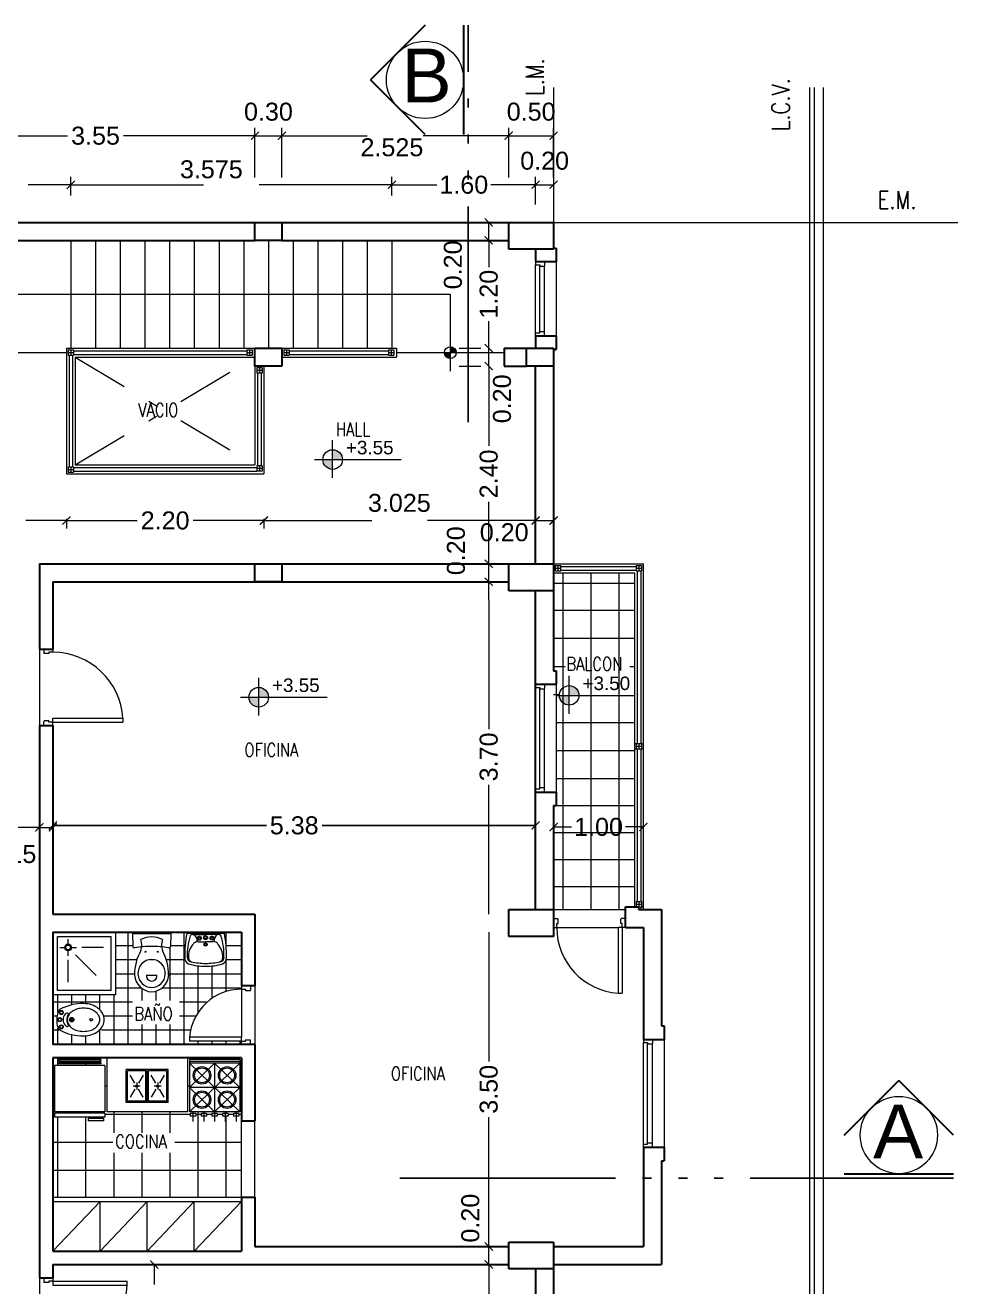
# Model space of a CAD drawing. Header units: millimetres. Extents: x 1578 to 2210, y 899 to 1032.
# Drawn here: x 1649.66 to 1660.05, y 991.98 to 1006.03 of the extents above; entities that cross this region are included whole.
import ezdxf

# ---------------------------------------------------------------- set-up
doc = ezdxf.new("R2010")
doc.units = ezdxf.units.MM
doc.linetypes.add('ACAD_ISO05W100', pattern=[36, 24, -3, 0, -3, 0, -3, 0, -3])
doc.linetypes.add('DASHDOT2', pattern=[12.7, 6.35, -3.175, 0, -3.175])
for name, color, linetype, lineweight in [('CARPINTERIA', 7, 'Continuous', 18), ('COTAS', 7, 'Continuous', 15), ('EJES', 7, 'DASHDOT2', 13), ('ESTRUCTURA', 3, 'Continuous', 30), ('LINEA DE CORTE', 7, 'ACAD_ISO05W100', 60), ('MUROS', 1, 'Continuous', 30), ('PISOS', 9, 'Continuous', 9), ('SANITARIOS', 7, 'Continuous', 20), ('TRAMAS', 7, 'Continuous', 15), ('UMBRALES', 7, 'Continuous', 18)]:
    doc.layers.add(name, color=color, linetype=linetype, lineweight=lineweight)
doc.styles.add('ROMANS', font='romans', dxfattribs={"height": 0.06})
doc.styles.add('STYLE1', font='ARIAL.TTF')
doc.dimstyles.get("Standard").update_dxf_attribs({"dimscale": 0, "dimtxt": 0.2, "dimasz": 0.09, "dimexe": 0.09, "dimexo": 0.5, "dimgap": 0.05, "dimtad": 0, "dimzin": 0, "dimdsep": 46, "dimtxsty": 'STYLE1', "dimblk1": 'ARCHTICK', "dimblk2": 'ARCHTICK', "dimsah": 1, "dimcen": 0, "dimadec": 0, "dimazin": 0, "dimtfac": 1, "dimtofl": 0, "dimtmove": 2, "dimatfit": 3, "dimldrblk": 'ARCHTICK', "dimfxl": 1, "dimtolj": 1, "dimtzin": 0, "dimarcsym": 0})

# ---------------------------------------------------------------- blocks, each defined once
blk = doc.blocks.new('_ARCHTICK')
at = {"color": 0, "linetype": 'ByBlock', "const_width": 0.15}
blk.add_lwpolyline([(-0.5, -0.5), (0.5, 0.5)], dxfattribs=at)
blk = doc.blocks.new('*D102')
at = {"color": 0, "lineweight": -2}
for p, q in [((1649.971, 997.597), (1649.971, 997.208)), ((1655.346, 997.597), (1655.346, 997.208)), ((1649.971, 997.118), (1652.348, 997.118)), ((1655.346, 997.118), (1652.968, 997.118))]:
    blk.add_line(p, q, dxfattribs=at)
at = {"layer": 'DEFPOINTS', "color": 0}
for p in [(1649.971, 997.097), (1655.346, 997.118), (1655.346, 997.097)]:
    blk.add_point(p, dxfattribs=at)
at = {"color": 0, "lineweight": -2, "xscale": 0.09, "yscale": 0.09, "zscale": 0.09, "rotation": 180}
blk.add_blockref('_ARCHTICK', (1649.971, 997.118), dxfattribs=at)
at = {"color": 0, "lineweight": -2, "xscale": 0.09, "yscale": 0.09, "zscale": 0.09}
blk.add_blockref('_ARCHTICK', (1655.346, 997.118), dxfattribs=at)
at = {"color": 0, "insert": (1652.658, 997.118), "char_height": 0.2, "attachment_point": 5, "style": 'STYLE1'}
blk.add_mtext('\\A1;5.38', dxfattribs=at)

msp = doc.modelspace()

# ---------------------------------------------------------------- hatches: boundary and pattern name
at = {"layer": 'COTAS', "ltscale": 0.1}
h = msp.add_hatch(color=256, dxfattribs=at)
h.paths.add_polyline_path([(1654.396, 1002.381), (1654.33, 1002.381, 0.414214), (1654.396, 1002.315)])
h.paths.add_polyline_path([(1654.396, 1002.446), (1654.396, 1002.381), (1654.462, 1002.381, 0.414214)])
h = msp.add_hatch(color=256, dxfattribs=at)
h.paths.add_polyline_path([(1653.086, 1001.191), (1652.978, 1001.191, 0.414214), (1653.086, 1001.082)])
h.paths.add_polyline_path([(1653.086, 1001.299), (1653.086, 1001.191), (1653.195, 1001.191, 0.414214)])
h = msp.add_hatch(color=256, dxfattribs=at)
h.paths.add_polyline_path([(1652.263, 998.545), (1652.155, 998.545, 0.414214), (1652.263, 998.437)])
h.paths.add_polyline_path([(1652.263, 998.654), (1652.263, 998.545), (1652.372, 998.545, 0.414214)])
h = msp.add_hatch(color=256, dxfattribs=at)
h.paths.add_polyline_path([(1655.719, 998.566), (1655.61, 998.566, 0.414214), (1655.719, 998.457)])
h.paths.add_polyline_path([(1655.719, 998.675), (1655.719, 998.566), (1655.828, 998.566, 0.414214)])

# ---------------------------------------------------------------- linework, layer by layer
at = {"color": 0, "linetype": 'ByBlock', "const_width": 0.0135}
for points in [[(1652.176, 1004.75), (1652.266, 1004.84)], [(1652.566, 1004.84), (1652.476, 1004.75)], [(1655.001, 1004.75), (1655.091, 1004.84)], [(1650.216, 1004.294), (1650.126, 1004.204)], [(1653.701, 1004.204), (1653.791, 1004.294)], [(1654.869, 1003.786), (1654.779, 1003.876)], [(1654.779, 1003.676), (1654.869, 1003.586)], [(1654.869, 1002.386), (1654.779, 1002.476)], [(1654.779, 1002.276), (1654.869, 1002.186)], [(1652.366, 1000.557), (1652.276, 1000.467)], [(1655.301, 1000.467), (1655.391, 1000.557)], [(1655.391, 1000.557), (1655.301, 1000.467)], [(1655.501, 1000.467), (1655.591, 1000.557)], [(1654.869, 999.786), (1654.779, 999.876)], [(1649.866, 997.142), (1649.776, 997.052)], [(1649.926, 997.052), (1650.016, 997.142)], [(1654.869, 992.386), (1654.779, 992.476)], [(1654.779, 992.276), (1654.869, 992.186)]]:
    msp.add_lwpolyline(points, dxfattribs=at)
at = {"layer": 'CARPINTERIA'}
for p, q in [((1655.346, 1003.394), (1655.346, 1003.359)), ((1655.346, 1003.359), (1655.391, 1003.359)), ((1655.346, 1002.602), (1655.346, 1003.359)), ((1655.391, 1003.359), (1655.391, 1003.344)), ((1655.391, 1003.344), (1655.441, 1003.344)), ((1655.391, 1002.617), (1655.391, 1003.344)), ((1655.446, 1003.394), (1655.446, 1003.349)), ((1655.446, 1002.612), (1655.446, 1003.349)), ((1655.391, 1002.602), (1655.391, 1002.617)), ((1655.391, 1002.617), (1655.441, 1002.617)), ((1655.346, 1002.567), (1655.346, 1002.602)), ((1655.346, 1002.602), (1655.391, 1002.602)), ((1655.446, 1002.567), (1655.446, 1002.612)), ((1649.871, 999.081), (1649.871, 999.036)), ((1649.971, 999.081), (1649.871, 999.081)), ((1649.926, 999.031), (1649.876, 999.031)), ((1649.971, 999.046), (1649.926, 999.046)), ((1649.926, 999.046), (1649.926, 999.031)), ((1649.971, 999.081), (1649.971, 999.046)), ((1655.346, 998.689), (1655.346, 998.654)), ((1655.346, 998.689), (1655.446, 998.689)), ((1655.446, 998.689), (1655.446, 998.644)), ((1655.346, 997.524), (1655.346, 998.654)), ((1655.346, 998.654), (1655.391, 998.654)), ((1655.391, 998.654), (1655.391, 998.639)), ((1655.391, 997.539), (1655.391, 998.639)), ((1655.391, 998.639), (1655.441, 998.639)), ((1655.446, 997.534), (1655.446, 998.644)), ((1649.871, 998.231), (1649.871, 998.276)), ((1649.926, 998.281), (1649.876, 998.281)), ((1649.926, 998.266), (1649.926, 998.281)), ((1649.971, 998.266), (1649.926, 998.266)), ((1649.971, 998.311), (1650.749, 998.311)), ((1649.971, 998.266), (1649.971, 998.311)), ((1649.971, 998.266), (1650.749, 998.266)), ((1649.971, 998.231), (1649.971, 998.266)), ((1650.749, 998.311), (1650.749, 998.266)), ((1649.971, 998.231), (1649.871, 998.231)), ((1655.346, 997.524), (1655.391, 997.524)), ((1655.346, 997.489), (1655.346, 997.524)), ((1655.346, 997.489), (1655.446, 997.489)), ((1655.391, 997.539), (1655.441, 997.539)), ((1655.391, 997.524), (1655.391, 997.539)), ((1655.446, 997.489), (1655.446, 997.534)), ((1655.546, 996.081), (1655.591, 996.081)), ((1655.546, 995.981), (1655.546, 996.081)), ((1655.581, 995.981), (1655.581, 996.026)), ((1655.581, 996.026), (1655.596, 996.026)), ((1655.596, 996.026), (1655.596, 996.076)), ((1656.296, 996.026), (1656.296, 996.076)), ((1656.311, 996.026), (1656.296, 996.026)), ((1656.346, 996.081), (1656.301, 996.081)), ((1656.311, 995.981), (1656.311, 996.026)), ((1656.346, 995.981), (1656.346, 996.081)), ((1655.546, 995.981), (1655.581, 995.981)), ((1655.546, 995.981), (1655.581, 995.981)), ((1656.266, 995.981), (1656.266, 995.252)), ((1656.311, 995.981), (1656.266, 995.981)), ((1656.311, 995.981), (1656.311, 995.252)), ((1656.346, 995.981), (1656.311, 995.981)), ((1652.071, 995.331), (1652.071, 995.296)), ((1652.071, 995.331), (1652.171, 995.331)), ((1652.171, 995.331), (1652.171, 995.286)), ((1652.071, 995.296), (1652.116, 995.296)), ((1652.116, 995.296), (1652.116, 995.281)), ((1652.116, 995.281), (1652.166, 995.281)), ((1656.266, 995.252), (1656.311, 995.252)), ((1652.071, 994.761), (1651.492, 994.761)), ((1651.492, 994.761), (1651.492, 994.716)), ((1652.071, 994.716), (1652.071, 994.761)), ((1652.071, 994.716), (1651.492, 994.716)), ((1652.071, 994.716), (1652.116, 994.716)), ((1652.071, 994.681), (1652.071, 994.716)), ((1652.071, 994.681), (1652.171, 994.681)), ((1652.116, 994.716), (1652.116, 994.731)), ((1652.116, 994.731), (1652.166, 994.731)), ((1652.171, 994.681), (1652.171, 994.726)), ((1656.546, 994.736), (1656.546, 994.701)), ((1656.546, 994.736), (1656.646, 994.736)), ((1656.546, 993.571), (1656.546, 994.701)), ((1656.546, 994.701), (1656.591, 994.701)), ((1656.591, 994.701), (1656.591, 994.686)), ((1656.591, 993.586), (1656.591, 994.686)), ((1656.591, 994.686), (1656.641, 994.686)), ((1656.646, 994.736), (1656.646, 994.691)), ((1656.646, 993.581), (1656.646, 994.691)), ((1656.546, 993.571), (1656.591, 993.571)), ((1656.546, 993.536), (1656.546, 993.571)), ((1656.546, 993.536), (1656.646, 993.536)), ((1656.591, 993.586), (1656.641, 993.586)), ((1656.591, 993.571), (1656.591, 993.586)), ((1656.646, 993.536), (1656.646, 993.581)), ((1649.971, 992.981), (1652.071, 992.981)), ((1649.971, 992.931), (1652.071, 992.931)), ((1649.871, 992.081), (1649.871, 992.036)), ((1649.971, 992.081), (1649.871, 992.081)), ((1649.926, 992.031), (1649.876, 992.031)), ((1649.926, 992.046), (1649.926, 992.031)), ((1649.971, 992.046), (1649.926, 992.046)), ((1649.971, 992.081), (1649.971, 992.046)), ((1649.971, 992.046), (1650.799, 992.046)), ((1649.971, 992.046), (1649.971, 992.001)), ((1649.971, 992.001), (1650.799, 992.001)), ((1650.799, 992.001), (1650.799, 992.046))]:
    msp.add_line(p, q, dxfattribs=at)
at = {"layer": 'CARPINTERIA', "ltscale": 0.1}
for p, q in [((1649.971, 992.381), (1650.496, 992.931)), ((1650.496, 992.381), (1650.496, 992.931)), ((1650.496, 992.381), (1651.021, 992.931)), ((1651.021, 992.381), (1651.021, 992.931)), ((1651.021, 992.381), (1651.546, 992.931)), ((1651.546, 992.381), (1651.546, 992.931)), ((1651.546, 992.381), (1652.071, 992.931))]:
    msp.add_line(p, q, dxfattribs=at)
at = {"layer": 'CARPINTERIA'}
for centre, radius, start, end in [((1655.441, 1003.349), 0.005, 270, 0), ((1655.441, 1002.612), 0.005, 0, 90), ((1649.876, 999.036), 0.005, 180, 270), ((1649.971, 998.266), 0.78, 3.3074, 90), ((1655.441, 998.644), 0.005, 270, 0), ((1649.876, 998.276), 0.005, 90, 180), ((1655.441, 997.534), 0.005, 0, 90), ((1655.591, 996.076), 0.005, 0, 90), ((1656.301, 996.076), 0.005, 90, 180), ((1656.311, 995.981), 0.73, 180, 266.4658), ((1652.071, 994.716), 0.58, 90, 175.5502), ((1652.166, 995.286), 0.005, 270, 0), ((1652.166, 994.726), 0.005, 0, 90), ((1656.641, 994.691), 0.005, 270, 0), ((1656.641, 993.581), 0.005, 0, 90), ((1649.876, 992.036), 0.005, 180, 270), ((1649.971, 992.046), 0.83, 270, 356.8921)]:
    msp.add_arc(centre, radius, start, end, dxfattribs=at)
at = {"layer": 'COTAS', "ltscale": 0.05}
for p, q in [((1652.221, 1004.331), (1652.221, 1004.885)), ((1652.221, 1004.331), (1652.221, 1004.885)), ((1652.521, 1004.331), (1652.521, 1004.885)), ((1652.521, 1004.331), (1652.521, 1004.885)), ((1655.046, 1004.331), (1655.046, 1004.885)), ((1655.046, 1004.331), (1655.046, 1004.885)), ((1655.546, 1004.331), (1655.546, 1004.885)), ((1648.671, 1004.795), (1650.135, 1004.795)), ((1652.221, 1004.795), (1650.756, 1004.795)), ((1652.221, 1004.795), (1652.521, 1004.795)), ((1652.521, 1004.795), (1653.472, 1004.795)), ((1655.046, 1004.795), (1654.095, 1004.795)), ((1655.046, 1004.795), (1655.546, 1004.795)), ((1650.171, 1004.131), (1650.171, 1004.339)), ((1650.171, 1004.131), (1650.171, 1004.339)), ((1653.746, 1004.131), (1653.746, 1004.339)), ((1653.746, 1004.131), (1653.746, 1004.339)), ((1655.346, 1004.031), (1655.346, 1004.339)), ((1655.346, 1004.031), (1655.346, 1004.339)), ((1655.546, 1004.331), (1655.546, 1004.339)), ((1650.171, 1004.249), (1649.697, 1004.249)), ((1650.171, 1004.249), (1651.648, 1004.249)), ((1653.746, 1004.249), (1652.268, 1004.249)), ((1653.746, 1004.249), (1654.246, 1004.249)), ((1655.346, 1004.249), (1654.846, 1004.249)), ((1655.346, 1004.249), (1655.546, 1004.249)), ((1654.546, 1003.831), (1654.734, 1003.831)), ((1654.824, 1003.631), (1654.824, 1003.831)), ((1654.496, 1003.631), (1654.734, 1003.631)), ((1654.496, 1003.631), (1654.734, 1003.631)), ((1654.824, 1003.631), (1654.824, 1003.331)), ((1654.824, 1002.431), (1654.824, 1002.731)), ((1654.496, 1002.431), (1654.734, 1002.431)), ((1654.496, 1002.431), (1654.734, 1002.431)), ((1654.824, 1002.231), (1654.824, 1002.431)), ((1654.496, 1002.231), (1654.734, 1002.231)), ((1654.496, 1002.231), (1654.734, 1002.231)), ((1654.824, 1002.231), (1654.824, 1001.342)), ((1655.346, 1001.731), (1655.346, 1000.422)), ((1655.346, 1001.731), (1655.346, 1000.422)), ((1654.824, 999.831), (1654.824, 1000.719)), ((1650.121, 1000.512), (1649.671, 1000.512)), ((1650.121, 1000.531), (1650.121, 1000.422)), ((1650.121, 1000.531), (1650.121, 1000.422)), ((1650.121, 1000.512), (1650.91, 1000.512)), ((1652.321, 1000.512), (1651.532, 1000.512)), ((1652.321, 1000.531), (1652.321, 1000.422)), ((1652.321, 1000.531), (1652.321, 1000.422)), ((1652.321, 1000.512), (1653.524, 1000.512)), ((1655.346, 1000.512), (1654.143, 1000.512)), ((1655.346, 1000.512), (1655.546, 1000.512)), ((1655.546, 1000.281), (1655.546, 1000.422)), ((1655.546, 1000.281), (1655.546, 1000.422)), ((1654.546, 999.831), (1654.734, 999.831)), ((1654.546, 999.831), (1654.734, 999.831)), ((1654.824, 999.631), (1654.824, 999.831)), ((1654.824, 999.631), (1654.824, 998.19)), ((1654.824, 996.131), (1654.824, 997.571)), ((1649.821, 997.097), (1649.521, 997.097)), ((1649.821, 997.097), (1649.971, 997.097)), ((1655.546, 997.101), (1655.746, 997.101)), ((1656.546, 997.101), (1656.346, 997.101)), ((1654.824, 995.931), (1654.824, 994.49)), ((1654.824, 992.431), (1654.824, 993.871)), ((1654.546, 992.431), (1654.734, 992.431)), ((1654.546, 992.431), (1654.734, 992.431)), ((1654.824, 992.231), (1654.824, 992.431)), ((1650.471, 992.231), (1651.19, 992.231)), ((1651.1, 992.231), (1651.1, 992.007)), ((1654.486, 992.231), (1654.734, 992.231)), ((1654.486, 992.231), (1654.734, 992.231)), ((1654.824, 992.231), (1654.824, 990.464))]:
    msp.add_line(p, q, dxfattribs=at)
at = {"layer": 'COTAS', "ltscale": 0.1}
for p, q in [((1653.086, 1000.987), (1653.086, 1001.406)), ((1652.883, 1001.191), (1653.849, 1001.191)), ((1652.263, 998.342), (1652.263, 998.761)), ((1655.719, 998.362), (1655.719, 998.782)), ((1652.06, 998.545), (1653.026, 998.545))]:
    msp.add_line(p, q, dxfattribs=at)
for centre, radius in [((1654.115, 1005.417), 0.43), ((1653.086, 1001.191), 0.109), ((1652.263, 998.545), 0.109), ((1655.719, 998.566), 0.109), ((1659.39, 993.672), 0.43)]:
    msp.add_circle(centre, radius, dxfattribs=at)
at = {"layer": 'EJES'}
msp.add_line((1655.546, 1003.831), (1660.046, 1003.831), dxfattribs=at)
at = {"layer": 'EJES', "ltscale": 0.1}
for p, q in [((1650.221, 1002.331), (1652.221, 1001.131)), ((1650.221, 1001.131), (1652.221, 1002.331))]:
    msp.add_line(p, q, dxfattribs=at)
at = {"layer": 'ESTRUCTURA', "ltscale": 0.05}
for p, q in [((1652.221, 1003.831), (1652.521, 1003.831)), ((1652.221, 1003.631), (1652.221, 1003.831)), ((1652.521, 1003.831), (1652.521, 1003.631)), ((1655.046, 1003.531), (1655.046, 1003.831)), ((1655.046, 1003.831), (1655.546, 1003.831)), ((1655.546, 1003.831), (1655.546, 1003.531)), ((1652.521, 1003.631), (1652.221, 1003.631)), ((1655.546, 1003.531), (1655.046, 1003.531)), ((1652.221, 1002.431), (1652.521, 1002.431)), ((1652.221, 1002.231), (1652.221, 1002.431)), ((1652.521, 1002.431), (1652.521, 1002.231)), ((1655.246, 1002.431), (1655.546, 1002.431)), ((1655.246, 1002.231), (1655.246, 1002.431)), ((1655.546, 1002.431), (1655.546, 1002.231)), ((1652.521, 1002.231), (1652.221, 1002.231)), ((1655.546, 1002.231), (1655.246, 1002.231)), ((1652.221, 1000.031), (1652.521, 1000.031)), ((1652.221, 999.831), (1652.221, 1000.031)), ((1652.521, 1000.031), (1652.521, 999.831)), ((1655.046, 999.731), (1655.046, 1000.031)), ((1655.046, 1000.031), (1655.546, 1000.031)), ((1655.546, 1000.031), (1655.546, 999.731)), ((1652.521, 999.831), (1652.221, 999.831)), ((1655.546, 999.731), (1655.046, 999.731)), ((1655.046, 995.881), (1655.046, 996.181)), ((1655.046, 996.181), (1655.546, 996.181)), ((1655.546, 996.181), (1655.546, 995.881)), ((1655.546, 995.881), (1655.046, 995.881)), ((1655.046, 992.181), (1655.046, 992.481)), ((1655.046, 992.481), (1655.546, 992.481)), ((1655.546, 992.481), (1655.546, 992.181)), ((1655.546, 992.181), (1655.046, 992.181))]:
    msp.add_line(p, q, dxfattribs=at)
at = {"layer": 'LINEA DE CORTE', "lineweight": -2, "ltscale": 0.1}
for p, q in [((1654.595, 1001.608), (1654.595, 1006.025)), ((1653.835, 993.191), (1659.999, 993.191))]:
    msp.add_line(p, q, dxfattribs=at)
at = {"layer": 'MUROS', "color": 0, "ltscale": 0.15}
for p, q in [((1654.115, 1006.025), (1653.506, 1005.417)), ((1654.545, 1004.808), (1654.545, 1006.025)), ((1654.115, 1004.808), (1653.506, 1005.417)), ((1658.781, 993.672), (1659.39, 994.28)), ((1659.999, 993.672), (1659.39, 994.28)), ((1658.781, 993.241), (1659.999, 993.241))]:
    msp.add_line(p, q, dxfattribs=at)
at = {"layer": 'MUROS'}
for p, q in [((1648.671, 1003.831), (1652.221, 1003.831)), ((1652.521, 1003.831), (1655.046, 1003.831)), ((1648.821, 1003.631), (1652.221, 1003.631)), ((1652.521, 1003.631), (1655.046, 1003.631)), ((1655.346, 1003.531), (1655.346, 1003.394)), ((1655.546, 1003.544), (1655.576, 1003.544)), ((1655.576, 1003.544), (1655.576, 1003.394)), ((1655.346, 1003.394), (1655.576, 1003.394)), ((1655.346, 1002.567), (1655.576, 1002.567)), ((1655.346, 1002.567), (1655.346, 1002.431)), ((1655.576, 1002.567), (1655.576, 1002.417)), ((1654.996, 1002.431), (1655.246, 1002.431)), ((1654.996, 1002.431), (1654.996, 1002.231)), ((1655.546, 1002.417), (1655.576, 1002.417)), ((1654.996, 1002.231), (1655.246, 1002.231)), ((1655.346, 1000.031), (1655.346, 1002.231)), ((1655.546, 1002.231), (1655.546, 998.839)), ((1649.821, 1000.031), (1655.046, 1000.031)), ((1649.821, 1000.031), (1649.821, 999.081)), ((1649.971, 999.831), (1649.971, 999.081)), ((1649.971, 999.831), (1655.046, 999.831)), ((1655.346, 996.181), (1655.346, 999.731)), ((1649.821, 999.081), (1649.971, 999.081)), ((1655.546, 998.839), (1655.576, 998.839)), ((1655.576, 998.839), (1655.576, 998.689)), ((1655.346, 998.689), (1655.576, 998.689)), ((1649.821, 998.231), (1649.821, 992.081)), ((1649.821, 998.231), (1649.971, 998.231)), ((1649.971, 998.231), (1649.971, 996.131)), ((1655.346, 997.489), (1655.576, 997.489)), ((1655.576, 997.489), (1655.576, 997.339)), ((1655.546, 997.339), (1655.546, 996.181)), ((1655.546, 997.339), (1655.576, 997.339)), ((1656.346, 995.981), (1656.346, 996.211)), ((1656.346, 996.211), (1656.496, 996.211)), ((1656.496, 996.181), (1656.496, 996.211)), ((1656.496, 996.181), (1656.746, 996.181)), ((1656.746, 996.181), (1656.746, 994.886)), ((1649.971, 996.131), (1652.221, 996.131)), ((1652.221, 996.131), (1652.221, 995.331)), ((1649.971, 995.931), (1649.971, 994.681)), ((1649.971, 995.931), (1652.071, 995.931)), ((1652.071, 995.931), (1652.071, 995.331)), ((1656.346, 995.981), (1656.546, 995.981)), ((1656.546, 995.981), (1656.546, 994.736)), ((1652.221, 995.331), (1652.071, 995.331)), ((1656.746, 994.886), (1656.776, 994.886)), ((1656.776, 994.886), (1656.776, 994.736)), ((1652.221, 994.681), (1649.971, 994.681)), ((1652.221, 994.681), (1652.221, 993.831)), ((1656.546, 994.736), (1656.776, 994.736)), ((1652.071, 994.531), (1649.971, 994.531)), ((1649.971, 994.531), (1649.971, 992.381)), ((1652.071, 994.531), (1652.071, 993.831)), ((1652.071, 993.831), (1652.221, 993.831)), ((1656.546, 993.536), (1656.546, 992.431)), ((1656.546, 993.536), (1656.776, 993.536)), ((1656.776, 993.536), (1656.776, 993.386)), ((1656.746, 993.386), (1656.746, 992.231)), ((1656.746, 993.386), (1656.776, 993.386)), ((1652.071, 992.981), (1652.071, 992.381)), ((1652.071, 992.981), (1652.221, 992.981)), ((1652.221, 992.981), (1652.221, 992.431)), ((1649.971, 992.381), (1652.071, 992.381)), ((1652.221, 992.431), (1655.046, 992.431)), ((1655.546, 992.431), (1656.546, 992.431)), ((1649.971, 992.231), (1655.046, 992.231)), ((1649.971, 992.231), (1649.971, 992.081)), ((1655.546, 992.231), (1656.746, 992.231)), ((1655.346, 992.181), (1655.346, 990.901)), ((1655.546, 992.181), (1655.546, 990.901)), ((1649.821, 992.081), (1649.971, 992.081))]:
    msp.add_line(p, q, dxfattribs=at)
at = {"layer": 'PISOS', "ltscale": 0.05}
for p, q in [((1655.546, 999.814), (1656.446, 999.814)), ((1655.652, 996.181), (1655.652, 999.931)), ((1655.964, 996.181), (1655.964, 999.931)), ((1656.277, 996.181), (1656.277, 999.931)), ((1655.546, 999.514), (1656.446, 999.514)), ((1655.546, 999.201), (1656.446, 999.201)), ((1655.546, 998.889), (1655.675, 998.889)), ((1656.395, 998.889), (1656.446, 998.889)), ((1655.546, 998.576), (1655.611, 998.576)), ((1655.576, 998.564), (1656.446, 998.564)), ((1655.964, 998.566), (1655.964, 998.585)), ((1655.576, 998.264), (1656.446, 998.264)), ((1655.576, 997.951), (1656.446, 997.951)), ((1655.576, 997.639), (1656.446, 997.639)), ((1655.546, 997.339), (1656.446, 997.339)), ((1655.546, 997.039), (1656.446, 997.039)), ((1655.546, 996.739), (1656.446, 996.739)), ((1655.546, 996.439), (1656.446, 996.439)), ((1650.808, 994.681), (1650.808, 995.931)), ((1650.964, 995.915), (1650.964, 995.931)), ((1651.12, 995.915), (1651.12, 995.931)), ((1651.277, 995.915), (1651.277, 995.931)), ((1651.433, 994.681), (1651.433, 995.931)), ((1651.589, 995.915), (1651.589, 995.931)), ((1651.745, 995.915), (1651.745, 995.931)), ((1651.902, 995.733), (1651.902, 995.931)), ((1650.671, 995.781), (1650.86, 995.781)), ((1651.277, 995.171), (1651.277, 995.761)), ((1651.281, 995.781), (1651.444, 995.781)), ((1651.898, 995.781), (1652.071, 995.781)), ((1650.671, 995.625), (1650.906, 995.625)), ((1651.051, 995.625), (1651.09, 995.625)), ((1651.234, 995.625), (1651.442, 995.625)), ((1651.901, 995.625), (1652.071, 995.625)), ((1651.902, 995.27), (1651.902, 995.627)), ((1650.671, 995.468), (1650.88, 995.468)), ((1651.26, 995.468), (1652.071, 995.468)), ((1651.589, 995.039), (1651.589, 995.555)), ((1651.745, 995.196), (1651.745, 995.554)), ((1650.671, 995.312), (1650.954, 995.312)), ((1651.188, 995.312), (1652.071, 995.312)), ((1650.027, 995.045), (1650.027, 995.231)), ((1650.183, 995.12), (1650.183, 995.231)), ((1650.339, 995.137), (1650.339, 995.231)), ((1650.495, 995.066), (1650.495, 995.231)), ((1650.652, 994.681), (1650.652, 995.231)), ((1650.964, 995.171), (1650.964, 995.304)), ((1651.12, 995.171), (1651.12, 995.275)), ((1649.971, 995.156), (1650.857, 995.156)), ((1651.381, 995.156), (1651.693, 995.156)), ((1649.971, 995), (1650.015, 995)), ((1650.539, 995), (1650.857, 995)), ((1650.964, 994.681), (1650.964, 994.903)), ((1651.12, 994.681), (1651.12, 994.903)), ((1651.277, 994.681), (1651.277, 994.903)), ((1651.381, 995), (1651.565, 995)), ((1649.971, 994.843), (1650.041, 994.843)), ((1650.027, 994.681), (1650.027, 994.862)), ((1650.183, 994.681), (1650.183, 994.782)), ((1650.339, 994.681), (1650.339, 994.77)), ((1650.495, 994.681), (1650.495, 994.845)), ((1650.513, 994.843), (1651.505, 994.843)), ((1649.971, 994.687), (1652.071, 994.687)), ((1651.589, 994.681), (1651.589, 994.716)), ((1651.745, 994.681), (1651.745, 994.716)), ((1651.902, 994.681), (1651.902, 994.716)), ((1652.058, 994.681), (1652.058, 994.716)), ((1650.027, 994.445), (1650.027, 994.531)), ((1650.339, 994.511), (1650.339, 994.531)), ((1650.339, 994.479), (1650.339, 994.496)), ((1651.589, 994.511), (1651.589, 994.531)), ((1651.902, 994.511), (1651.902, 994.531)), ((1650.339, 994.445), (1650.339, 994.464)), ((1649.971, 994.218), (1649.991, 994.218)), ((1650.551, 994.218), (1650.571, 994.218)), ((1651.471, 994.218), (1651.491, 994.218)), ((1652.051, 994.218), (1652.071, 994.218)), ((1650.652, 993.698), (1650.652, 993.931)), ((1650.964, 993.698), (1650.964, 993.931)), ((1651.277, 993.698), (1651.277, 993.931)), ((1651.589, 992.981), (1651.589, 993.931)), ((1651.902, 993.911), (1651.902, 993.931)), ((1649.971, 993.906), (1649.991, 993.906)), ((1650.027, 992.981), (1650.027, 993.87)), ((1650.339, 992.981), (1650.339, 993.87)), ((1650.551, 993.906), (1651.501, 993.906)), ((1651.561, 993.906), (1651.621, 993.906)), ((1651.681, 993.906), (1651.741, 993.906)), ((1651.801, 993.906), (1651.861, 993.906)), ((1651.902, 992.981), (1651.902, 993.881)), ((1651.921, 993.906), (1651.981, 993.906)), ((1652.041, 993.906), (1652.071, 993.906)), ((1649.971, 993.593), (1650.637, 993.593)), ((1651.329, 993.593), (1652.071, 993.593)), ((1650.652, 992.981), (1650.652, 993.473)), ((1650.964, 992.981), (1650.964, 993.473)), ((1651.277, 992.981), (1651.277, 993.473)), ((1649.971, 993.281), (1652.071, 993.281))]:
    msp.add_line(p, q, dxfattribs=at)
at = {"layer": 'SANITARIOS'}
for p, q in [((1650.141, 1002.411), (1650.201, 1002.411)), ((1650.141, 1002.411), (1650.141, 1002.351)), ((1650.141, 1002.381), (1650.201, 1002.381)), ((1650.141, 1002.351), (1650.201, 1002.351)), ((1650.151, 1002.351), (1650.151, 1001.111)), ((1650.171, 1002.411), (1650.171, 1002.351)), ((1650.191, 1002.351), (1650.191, 1001.111)), ((1650.201, 1002.411), (1650.201, 1002.351)), ((1650.201, 1002.401), (1652.131, 1002.401)), ((1650.201, 1002.361), (1652.131, 1002.361)), ((1652.131, 1002.411), (1652.191, 1002.411)), ((1652.131, 1002.411), (1652.131, 1002.351)), ((1652.131, 1002.381), (1652.191, 1002.381)), ((1652.131, 1002.351), (1652.191, 1002.351)), ((1652.161, 1002.411), (1652.161, 1002.351)), ((1652.191, 1002.411), (1652.191, 1002.351)), ((1652.541, 1002.411), (1652.541, 1002.351)), ((1652.541, 1002.411), (1652.601, 1002.411)), ((1652.541, 1002.381), (1652.601, 1002.381)), ((1652.541, 1002.351), (1652.601, 1002.351)), ((1652.571, 1002.411), (1652.571, 1002.351)), ((1652.601, 1002.411), (1652.601, 1002.351)), ((1652.601, 1002.401), (1653.706, 1002.401)), ((1652.601, 1002.361), (1653.706, 1002.361)), ((1653.706, 1002.411), (1653.706, 1002.351)), ((1653.706, 1002.411), (1653.766, 1002.411)), ((1653.706, 1002.381), (1653.766, 1002.381)), ((1653.706, 1002.351), (1653.766, 1002.351)), ((1653.736, 1002.411), (1653.736, 1002.351)), ((1653.766, 1002.411), (1653.766, 1002.351)), ((1652.241, 1002.211), (1652.241, 1002.151)), ((1652.301, 1002.211), (1652.241, 1002.211)), ((1652.271, 1002.211), (1652.271, 1002.151)), ((1652.301, 1002.211), (1652.301, 1002.151)), ((1652.301, 1002.181), (1652.241, 1002.181)), ((1652.301, 1002.151), (1652.241, 1002.151)), ((1652.251, 1002.151), (1652.251, 1001.121)), ((1652.291, 1002.151), (1652.291, 1001.121)), ((1650.141, 1001.111), (1650.201, 1001.111)), ((1650.141, 1001.111), (1650.141, 1001.051)), ((1650.141, 1001.081), (1650.201, 1001.081)), ((1650.171, 1001.111), (1650.171, 1001.051)), ((1650.201, 1001.111), (1650.201, 1001.051)), ((1650.201, 1001.101), (1652.241, 1001.101)), ((1652.301, 1001.121), (1652.241, 1001.121)), ((1652.241, 1001.121), (1652.241, 1001.061)), ((1652.301, 1001.091), (1652.241, 1001.091)), ((1652.271, 1001.121), (1652.271, 1001.061)), ((1652.301, 1001.121), (1652.301, 1001.061)), ((1650.141, 1001.051), (1650.201, 1001.051)), ((1650.201, 1001.061), (1652.241, 1001.061)), ((1652.301, 1001.061), (1652.241, 1001.061)), ((1655.566, 1000.011), (1655.626, 1000.011)), ((1655.566, 999.951), (1655.566, 1000.011)), ((1655.566, 999.981), (1655.626, 999.981)), ((1655.566, 999.951), (1655.626, 999.951)), ((1655.596, 999.951), (1655.596, 1000.011)), ((1655.626, 999.951), (1655.626, 1000.011)), ((1655.626, 1000.001), (1656.466, 1000.001)), ((1655.626, 999.961), (1656.466, 999.961)), ((1656.466, 1000.011), (1656.466, 999.951)), ((1656.466, 1000.011), (1656.526, 1000.011)), ((1656.466, 999.981), (1656.526, 999.981)), ((1656.466, 999.951), (1656.526, 999.951)), ((1656.476, 999.951), (1656.476, 998.031)), ((1656.496, 1000.011), (1656.496, 999.951)), ((1656.516, 999.951), (1656.516, 998.031)), ((1656.526, 1000.011), (1656.526, 999.951)), ((1656.446, 998.031), (1656.546, 998.031)), ((1656.466, 998.031), (1656.526, 998.031)), ((1656.466, 998.031), (1656.466, 997.971)), ((1656.466, 998.031), (1656.466, 997.971)), ((1656.466, 998.001), (1656.526, 998.001)), ((1656.466, 998.001), (1656.526, 998.001)), ((1656.496, 998.031), (1656.496, 997.971)), ((1656.496, 998.031), (1656.496, 997.971)), ((1656.526, 998.031), (1656.526, 997.971)), ((1656.526, 998.031), (1656.526, 997.971)), ((1656.446, 997.971), (1656.546, 997.971)), ((1656.466, 997.971), (1656.526, 997.971)), ((1656.476, 997.971), (1656.476, 996.271)), ((1656.516, 997.971), (1656.516, 996.271)), ((1656.446, 996.211), (1656.546, 996.211)), ((1656.466, 996.271), (1656.526, 996.271)), ((1656.466, 996.271), (1656.466, 996.211)), ((1656.466, 996.241), (1656.526, 996.241)), ((1656.496, 996.271), (1656.496, 996.211)), ((1656.516, 996.211), (1656.516, 996.181)), ((1656.526, 996.271), (1656.526, 996.211)), ((1650.621, 995.281), (1650.621, 995.881)), ((1650.671, 995.231), (1650.671, 995.931)), ((1650.857, 995.915), (1651.285, 995.915)), ((1650.857, 995.915), (1650.861, 995.772)), ((1651.285, 995.915), (1651.281, 995.772)), ((1651.881, 995.915), (1651.461, 995.915)), ((1651.526, 995.903), (1651.671, 995.903)), ((1651.816, 995.903), (1651.671, 995.903)), ((1651.584, 995.824), (1651.671, 995.824)), ((1651.759, 995.824), (1651.671, 995.824)), ((1651.012, 995.453), (1651.129, 995.453)), ((1650.18, 994.938), (1650.18, 994.975)), ((1650.504, 994.511), (1650.037, 994.511)), ((1650.037, 994.511), (1650.037, 994.496)), ((1650.504, 994.496), (1650.037, 994.496)), ((1650.504, 994.479), (1650.037, 994.479)), ((1650.037, 994.479), (1650.037, 994.464)), ((1650.504, 994.511), (1650.504, 994.496)), ((1650.504, 994.479), (1650.504, 994.464)), ((1650.571, 994.531), (1650.571, 993.931)), ((1651.471, 994.531), (1651.471, 993.931)), ((1652.051, 994.511), (1651.491, 994.511)), ((1651.491, 994.511), (1651.491, 993.931)), ((1652.051, 994.491), (1651.491, 994.491)), ((1652.051, 994.471), (1651.491, 994.471)), ((1652.051, 994.511), (1652.051, 993.931)), ((1650.551, 994.445), (1649.991, 994.445)), ((1649.991, 994.445), (1649.991, 993.931)), ((1650.504, 994.464), (1650.037, 994.464)), ((1650.551, 994.445), (1650.551, 993.931)), ((1651.255, 994.401), (1650.786, 994.401)), ((1650.551, 993.931), (1649.991, 993.931)), ((1650.551, 993.916), (1649.991, 993.916)), ((1649.991, 993.916), (1649.991, 993.87)), ((1650.008, 993.931), (1650.008, 993.916)), ((1650.534, 993.931), (1650.534, 993.916)), ((1650.551, 993.916), (1650.551, 993.87)), ((1651.471, 993.931), (1650.571, 993.931)), ((1651.255, 994.033), (1650.786, 994.033)), ((1652.051, 993.931), (1651.491, 993.931)), ((1651.561, 993.911), (1651.501, 993.911)), ((1651.501, 993.911), (1651.501, 993.881)), ((1651.561, 993.911), (1651.561, 993.881)), ((1651.681, 993.911), (1651.621, 993.911)), ((1651.621, 993.911), (1651.621, 993.881)), ((1651.681, 993.911), (1651.681, 993.881)), ((1651.741, 993.911), (1651.741, 993.881)), ((1651.801, 993.911), (1651.741, 993.911)), ((1651.801, 993.911), (1651.801, 993.881)), ((1651.861, 993.911), (1651.861, 993.881)), ((1651.921, 993.911), (1651.861, 993.911)), ((1651.921, 993.911), (1651.921, 993.881)), ((1652.041, 993.911), (1651.981, 993.911)), ((1651.981, 993.911), (1651.981, 993.881)), ((1652.041, 993.911), (1652.041, 993.881)), ((1650.551, 993.87), (1649.991, 993.87)), ((1650.363, 993.857), (1650.363, 993.831)), ((1650.534, 993.857), (1650.363, 993.857)), ((1650.534, 993.831), (1650.363, 993.831)), ((1650.534, 993.857), (1650.534, 993.831)), ((1651.561, 993.881), (1651.501, 993.881)), ((1651.681, 993.881), (1651.621, 993.881)), ((1651.801, 993.881), (1651.741, 993.881)), ((1651.921, 993.881), (1651.861, 993.881)), ((1652.041, 993.881), (1651.981, 993.881))]:
    msp.add_line(p, q, dxfattribs=at)
at = {"layer": 'SANITARIOS', "ltscale": 0.1}
for p, q in [((1650.021, 995.281), (1650.021, 995.881)), ((1650.021, 995.881), (1650.621, 995.881)), ((1650.671, 995.231), (1649.971, 995.231)), ((1650.621, 995.281), (1650.021, 995.281)), ((1650.786, 994.033), (1650.786, 994.401)), ((1651.255, 994.033), (1651.255, 994.401))]:
    msp.add_line(p, q, dxfattribs=at)
at = {"layer": 'SANITARIOS'}
for centre, radius in [((1651.602, 995.863), 0.0225), ((1651.602, 995.863), 0.0125), ((1651.671, 995.87), 0.0225), ((1651.671, 995.87), 0.0125), ((1651.742, 995.864), 0.0225), ((1651.742, 995.864), 0.0125), ((1651.671, 995.793), 0.0175), ((1651.671, 995.793), 0.0125), ((1651.001, 995.712), 0.005), ((1651.141, 995.712), 0.005), ((1650.066, 995.036), 0.0225), ((1650.066, 995.036), 0.0175), ((1650.048, 994.956), 0.0225), ((1650.048, 994.956), 0.0175), ((1650.066, 994.876), 0.0225), ((1650.066, 994.876), 0.0175), ((1650.18, 994.956), 0.0255), ((1650.18, 994.956), 0.015), ((1650.398, 994.956), 0.015)]:
    msp.add_circle(centre, radius, dxfattribs=at)
at = {"layer": 'SANITARIOS', "ltscale": 0.1}
for centre in [(1651.631, 994.336), (1651.911, 994.336), (1651.631, 994.066), (1651.911, 994.066)]:
    msp.add_circle(centre, 0.0972, dxfattribs=at)
at = {"layer": 'SANITARIOS'}
for centre, radius, start, end in [((1651.071, 995.605), 0.272, 63.845, 116.155), ((1652.935, 995.66), 1.496, 170.1616, 180.5414), ((1652.154, 995.676), 0.687, 161.9157, 181.9496), ((1651.526, 995.872), 0.0314, 89.6348, 145.834), ((1651.493, 995.83), 0.0864, 356.1572, 57.7244), ((1651.85, 995.83), 0.0864, 122.2756, 183.8428), ((1651.817, 995.872), 0.0314, 34.166, 90.3652), ((1651.189, 995.676), 0.687, 358.0504, 18.0843), ((1650.408, 995.66), 1.496, 359.4586, 9.8384), ((1650.877, 995.772), 0.0165, 178.6254, 282.3294), ((1651.051, 994.902), 0.87, 88.6711, 101.2553), ((1650.764, 995.787), 0.196, 341.5468, 18.4532), ((1651.091, 994.902), 0.87, 78.7447, 91.3289), ((1651.383, 995.786), 0.202, 161.8197, 197.6143), ((1651.264, 995.772), 0.0165, 257.6706, 1.3746), ((1651.689, 995.658), 0.209, 136.5129, 183.3211), ((1651.585, 995.762), 0.0628, 91.2573, 139.741), ((1651.758, 995.762), 0.0628, 40.259, 88.7427), ((1651.654, 995.658), 0.209, 356.6789, 43.4871), ((1651.423, 995.457), 0.543, 150.3662, 180.3554), ((1651.071, 995.473), 0.153, 90.1945, 184.1088), ((1651.07, 995.473), 0.153, 355.8907, 90.0217), ((1650.707, 995.455), 0.553, 359.7783, 29.1839), ((1651.51, 995.643), 0.0706, 177.6968, 247.0165), ((1651.515, 995.649), 0.0484, 176.5617, 260.9363), ((1651.527, 995.646), 0.0473, 179.1239, 261.1692), ((1651.663, 996.24), 0.657, 256.3048, 270.7343), ((1651.68, 996.24), 0.657, 269.2657, 283.6952), ((1651.815, 995.646), 0.0473, 278.8308, 0.8761), ((1651.828, 995.649), 0.0484, 279.0637, 3.4383), ((1651.833, 995.643), 0.0706, 292.9835, 2.3032), ((1651.084, 995.47), 0.205, 184.7322, 266.3235), ((1651.075, 995.47), 0.157, 182.9132, 268.4367), ((1651.071, 995.444), 0.0591, 171.3284, 8.6716), ((1651.066, 995.47), 0.157, 271.5633, 357.0868), ((1651.059, 995.467), 0.202, 273.3839, 355.9865), ((1651.653, 996.123), 0.571, 252.6387, 271.8446), ((1651.69, 996.123), 0.571, 268.1554, 287.3613), ((1650.312, 994.959), 0.297, 164.3098, 180.9181), ((1650.086, 995.018), 0.0638, 121.2793, 160.5744), ((1650.313, 994.57), 0.566, 89.92, 117.3311), ((1650.267, 994.931), 0.143, 125.5722, 149.9223), ((1650.295, 994.893), 0.19, 106.5016, 125.5722), ((1650.313, 994.832), 0.253, 90, 106.5016), ((1650.313, 994.839), 0.296, 72.1379, 90), ((1650.313, 994.832), 0.253, 73.4984, 90), ((1650.331, 994.893), 0.19, 54.4278, 73.4984), ((1650.331, 994.896), 0.236, 52.1169, 72.1379), ((1650.358, 994.931), 0.143, 30.0777, 54.4278), ((1650.359, 994.932), 0.191, 28.031, 52.1169), ((1650.311, 994.952), 0.297, 179.0819, 195.6902), ((1650.184, 994.951), 0.0999, 139.0365, 177.6538), ((1650.184, 994.96), 0.0999, 182.3462, 220.9635), ((1650.136, 994.995), 0.035, 95.8416, 141.7877), ((1650.136, 994.916), 0.035, 218.2123, 264.1584), ((1650.226, 994.956), 0.101, 144.2086, 180.3876), ((1650.226, 994.955), 0.101, 179.6124, 215.7914), ((1650.225, 994.956), 0.0944, 149.9223, 180), ((1650.225, 994.956), 0.0944, 180, 210.0777), ((1650.134, 995.02), 0.0105, 335.4347, 99.159), ((1650.134, 994.891), 0.0105, 260.841, 24.5653), ((1650.267, 994.98), 0.143, 210.0777, 234.4278), ((1650.358, 994.98), 0.143, 305.5722, 329.9223), ((1650.4, 994.956), 0.0944, 360, 30.0777), ((1650.4, 994.956), 0.0944, 329.9223, 0), ((1650.403, 994.956), 0.141, 0, 28.031), ((1650.403, 994.956), 0.141, 331.969, 360), ((1650.085, 994.893), 0.0638, 199.4256, 238.7207), ((1650.312, 995.341), 0.566, 242.6689, 270.08), ((1650.295, 995.018), 0.19, 234.4278, 253.4984), ((1650.313, 995.079), 0.253, 253.4984, 270), ((1650.313, 995.079), 0.253, 270, 286.5016), ((1650.313, 995.072), 0.296, 270, 287.8621), ((1650.331, 995.018), 0.19, 286.5016, 305.5722), ((1650.331, 995.015), 0.236, 287.8621, 307.8831), ((1650.359, 994.979), 0.191, 307.8831, 331.969)]:
    msp.add_arc(centre, radius, start, end, dxfattribs=at)
at = {"layer": 'TRAMAS'}
for p, q in [((1658.396, 1005.331), (1658.396, 998.327)), ((1658.446, 1005.331), (1658.446, 998.349)), ((1658.396, 998.327), (1658.396, 991.227)), ((1658.446, 998.349), (1658.446, 991.249)), ((1650.141, 995.787), (1650.141, 995.853)), ((1650.141, 995.668), (1650.141, 995.734)), ((1650.141, 995.372), (1650.141, 995.621)), ((1651.771, 994.471), (1651.491, 994.201)), ((1652.051, 994.471), (1651.491, 993.931)), ((1652.051, 993.931), (1651.491, 994.471)), ((1652.051, 994.201), (1651.771, 994.471)), ((1651.771, 994.471), (1651.771, 993.821)), ((1651.006, 994.386), (1650.801, 994.386)), ((1650.801, 994.048), (1650.801, 994.386)), ((1651.006, 994.048), (1651.006, 994.386)), ((1651.021, 994.033), (1651.021, 994.401)), ((1651.036, 994.048), (1651.036, 994.386)), ((1651.24, 994.386), (1651.036, 994.386)), ((1651.24, 994.048), (1651.24, 994.386)), ((1652.051, 994.201), (1651.491, 994.201)), ((1651.491, 994.201), (1651.771, 993.931)), ((1651.771, 993.931), (1652.051, 994.201)), ((1651.006, 994.048), (1650.801, 994.048)), ((1651.24, 994.048), (1651.036, 994.048)), ((1651.531, 993.931), (1651.531, 993.821)), ((1651.651, 993.931), (1651.651, 993.821)), ((1651.891, 993.931), (1651.891, 993.821)), ((1652.011, 993.931), (1652.011, 993.821))]:
    msp.add_line(p, q, dxfattribs=at)
at = {"layer": 'TRAMAS', "ltscale": 0.1}
for p, q in [((1649.821, 999.081), (1649.821, 998.231)), ((1655.581, 995.981), (1656.266, 995.981)), ((1650.048, 995.761), (1650.114, 995.761)), ((1650.167, 995.761), (1650.233, 995.761)), ((1650.535, 995.761), (1650.292, 995.761)), ((1650.224, 995.678), (1650.454, 995.447)), ((1652.221, 995.331), (1652.221, 994.681)), ((1652.071, 995.296), (1652.071, 994.761)), ((1650.884, 994.25), (1650.83, 994.339)), ((1650.977, 994.339), (1650.924, 994.25)), ((1651.118, 994.25), (1651.064, 994.339)), ((1651.212, 994.339), (1651.158, 994.25)), ((1650.895, 994.217), (1650.865, 994.217)), ((1650.904, 994.256), (1650.904, 994.226)), ((1650.904, 994.208), (1650.904, 994.178)), ((1650.942, 994.217), (1650.912, 994.217)), ((1651.129, 994.217), (1651.099, 994.217)), ((1651.138, 994.256), (1651.138, 994.226)), ((1651.138, 994.208), (1651.138, 994.178)), ((1651.176, 994.217), (1651.147, 994.217)), ((1650.884, 994.184), (1650.83, 994.095)), ((1650.977, 994.095), (1650.924, 994.184)), ((1651.118, 994.184), (1651.064, 994.095)), ((1651.212, 994.095), (1651.158, 994.184)), ((1652.071, 992.981), (1652.071, 993.831)), ((1652.221, 992.981), (1652.221, 993.831)), ((1649.821, 992.081), (1649.821, 991.181))]:
    msp.add_line(p, q, dxfattribs=at)
for centre, radius in [((1650.141, 995.761), 0.0378), ((1650.141, 995.761), 0.0262), ((1650.904, 994.217), 0.012), ((1650.904, 994.217), 0.0087), ((1651.138, 994.217), 0.012), ((1651.138, 994.217), 0.0087)]:
    msp.add_circle(centre, radius, dxfattribs=at)
at = {"layer": 'TRAMAS'}
for centre in [(1651.631, 994.336), (1651.911, 994.336), (1651.631, 994.066), (1651.911, 994.066)]:
    msp.add_circle(centre, 0.0825, dxfattribs=at)
at = {"layer": 'UMBRALES'}
for p, q in [((1655.546, 1005.331), (1655.546, 1003.831)), ((1658.546, 1005.331), (1658.546, 998.401)), ((1650.171, 1003.631), (1650.171, 1002.431)), ((1650.446, 1003.631), (1650.446, 1002.431)), ((1650.721, 1003.631), (1650.721, 1002.431)), ((1650.996, 1003.631), (1650.996, 1002.431)), ((1651.271, 1003.631), (1651.271, 1002.431)), ((1651.546, 1003.631), (1651.546, 1002.431)), ((1651.821, 1003.631), (1651.821, 1002.431)), ((1652.096, 1003.631), (1652.096, 1002.431)), ((1652.371, 1003.631), (1652.371, 1002.431)), ((1652.646, 1003.631), (1652.646, 1002.431)), ((1652.921, 1003.631), (1652.921, 1002.431)), ((1653.196, 1003.631), (1653.196, 1002.431)), ((1653.471, 1003.631), (1653.471, 1002.431)), ((1653.746, 1003.631), (1653.746, 1002.431)), ((1655.576, 1003.394), (1655.576, 1002.567)), ((1649.371, 1003.031), (1654.396, 1003.031)), ((1654.396, 1003.031), (1654.396, 1002.174)), ((1648.621, 1002.381), (1650.121, 1002.381)), ((1650.121, 1002.431), (1650.121, 1001.031)), ((1650.121, 1002.431), (1652.221, 1002.431)), ((1652.521, 1002.431), (1653.796, 1002.431)), ((1653.796, 1002.431), (1653.796, 1002.331)), ((1653.796, 1002.381), (1654.996, 1002.381)), ((1650.221, 1002.331), (1650.221, 1001.131)), ((1650.221, 1002.331), (1652.221, 1002.331)), ((1652.221, 1002.231), (1652.221, 1001.131)), ((1652.321, 1002.231), (1652.321, 1001.031)), ((1652.521, 1002.331), (1653.796, 1002.331)), ((1650.221, 1001.131), (1652.221, 1001.131)), ((1650.121, 1001.031), (1652.321, 1001.031)), ((1655.546, 1000.031), (1656.546, 1000.031)), ((1656.546, 997.971), (1656.546, 1000.031)), ((1655.546, 999.931), (1656.446, 999.931)), ((1656.446, 999.931), (1656.446, 997.971)), ((1658.546, 998.401), (1658.546, 991.301)), ((1656.546, 996.181), (1656.546, 998.051)), ((1656.446, 997.971), (1656.446, 996.211)), ((1655.546, 996.181), (1656.346, 996.181))]:
    msp.add_line(p, q, dxfattribs=at)
at = {"layer": 'UMBRALES', "ltscale": 0.1}
for p, q in [((1655.576, 998.689), (1655.576, 997.489)), ((1656.776, 994.736), (1656.776, 993.536))]:
    msp.add_line(p, q, dxfattribs=at)
at = {"layer": 'UMBRALES'}
msp.add_circle((1654.396, 1002.381), 0.0658, dxfattribs=at)

# ---------------------------------------------------------------- block references
at = {"layer": 'COTAS', "ltscale": 0.05, "zscale": 0.09}
for p, xscale, yscale, rotation in [((1652.221, 1004.795), 0.08999999999999986, 0.09, 180), ((1655.046, 1004.795), 0.08999999999999986, 0.09, 180), ((1653.746, 1004.249), 0.08999999999999986, 0.09, 180), ((1655.346, 1004.249), 0.08999999999999986, 0.09, 180), ((1654.824, 1003.631), 0.09, 0.09, 90), ((1654.824, 1002.431), 0.09, 0.09, 270), ((1654.824, 1002.231), 0.09, 0.09, 90), ((1650.121, 1000.512), 0.08999999999999986, 0.09, 180), ((1654.824, 1000.031), 0.09, 0.09, 270), ((1654.824, 999.831), 0.09, 0.09, 90), ((1649.971, 997.097), 0.08999999999999986, 0.09, 180), ((1655.546, 997.101), 0.08999999999999986, 0.08999999999999986, 180), ((1654.824, 992.431), 0.09, 0.09, 270), ((1651.1, 992.231), 0.09, 0.09, 90), ((1654.824, 992.231), 0.09, 0.09, 90)]:
    msp.add_blockref('_ARCHTICK', p, dxfattribs=dict(at, xscale=xscale, yscale=yscale, rotation=rotation))
at = {"layer": 'COTAS', "ltscale": 0.05, "xscale": 0.08999999999999986, "zscale": 0.09}
for p, yscale in [((1652.521, 1004.795), 0.09), ((1655.546, 1004.795), 0.09), ((1650.171, 1004.249), 0.09), ((1655.346, 1004.249), 0.09), ((1655.546, 1004.249), 0.09), ((1650.121, 1000.512), 0.09), ((1652.321, 1000.512), 0.09), ((1649.821, 997.097), 0.09), ((1656.546, 997.101), 0.08999999999999986)]:
    msp.add_blockref('_ARCHTICK', p, dxfattribs=dict(at, yscale=yscale))

# ---------------------------------------------------------------- texts
at = {"layer": 'COTAS', "style": 'ROMANS', "width": 0.8}
for s, p in [('L.M.', (1655.437, 1005.239)), ('L.C.V.', (1658.174, 1004.846))]:
    msp.add_text(s, height=0.2, rotation=90, dxfattribs=at).set_placement(p)
at = {"layer": 'COTAS', "style": 'STYLE1'}
for s, height, p in [('3.55', 0.2, (1650.174, 1004.696)), ('2.525', 0.2, (1653.396, 1004.567)), ('3.575', 0.2, (1651.386, 1004.322)), ('+3.55', 0.15, (1653.234, 1001.249)), ('3.025', 0.2, (1653.479, 1000.609)), ('0.20', 0.2, (1654.724, 1000.282)), ('+3.55', 0.15, (1652.411, 998.604)), ('+3.50', 0.15, (1655.868, 998.625)), ('0.15', 0.2, (1649.243, 996.7))]:
    msp.add_text(s, height=height, dxfattribs=at).set_placement(p)
at = {"layer": 'COTAS', "style": 'ROMANS', "width": 0.8}
for s, height, p in [('E.M.', 0.2, (1659.154, 1003.98)), ('VACIO', 0.15, (1650.921, 1001.667)), ('HALL', 0.15, (1653.123, 1001.453)), ('BALCON', 0.15, (1655.689, 998.841)), ('OFICINA', 0.15, (1652.103, 997.884)), ('BAÑO', 0.15, (1650.879, 994.947)), ('OFICINA', 0.15, (1653.734, 994.281)), ('COCINA', 0.15, (1650.664, 993.525))]:
    msp.add_text(s, height=height, dxfattribs=at).set_placement(p)
at = {"layer": 'COTAS', "style": 'STYLE1'}
for p in [(1654.524, 1003.086), (1655.071, 1001.595), (1654.558, 999.904), (1654.718, 992.475)]:
    msp.add_text('0.20', height=0.2, rotation=90, dxfattribs=at).set_placement(p)
at = {"layer": 'COTAS', "ltscale": 0.05, "char_height": 0.2, "attachment_point": 5, "style": 'STYLE1'}
for s, insert in [('\\A1;0.30', (1652.371, 1005.062)), ('\\A1;0.50', (1655.296, 1005.062)), ('\\A1;0.20', (1655.446, 1004.516)), ('\\A1;1.60', (1654.546, 1004.249)), ('\\A1;2.20', (1651.221, 1000.512)), ('\\A1;1.00', (1656.046, 997.101))]:
    msp.add_mtext(s, dxfattribs=dict(at, insert=insert))
at = {"layer": 'COTAS', "ltscale": 0.05, "char_height": 0.2, "attachment_point": 5, "rotation": 90, "style": 'STYLE1'}
for s, insert in [('\\A1;1.20', (1654.824, 1003.031)), ('\\A1;2.40', (1654.824, 1001.031)), ('\\A1;3.70', (1654.824, 997.881)), ('\\A1;3.50', (1654.824, 994.181))]:
    msp.add_mtext(s, dxfattribs=dict(at, insert=insert))
at = {"layer": 'MUROS', "color": 0, "ltscale": 0.15, "style": 'STYLE1'}
for s, p in [('B', (1653.852, 1005.166)), ('A', (1659.102, 993.411))]:
    msp.add_text(s, height=0.6, dxfattribs=at).set_placement(p)

# ---------------------------------------------------------------- dimensions: what is measured, and where the dimension line sits
dim = msp.add_linear_dim(base=(1655.345705032, 997.117760517), p1=(1649.970705032, 997.097419481), p2=(1655.345705032, 997.097419481), dimstyle='Standard', override={"dimscale": 1})
dim.commit()
dim.dimension.update_dxf_attribs({"geometry": '*D102', "text_midpoint": (1652.658205032, 997.117760517)})

doc.saveas('drawing.dxf')
